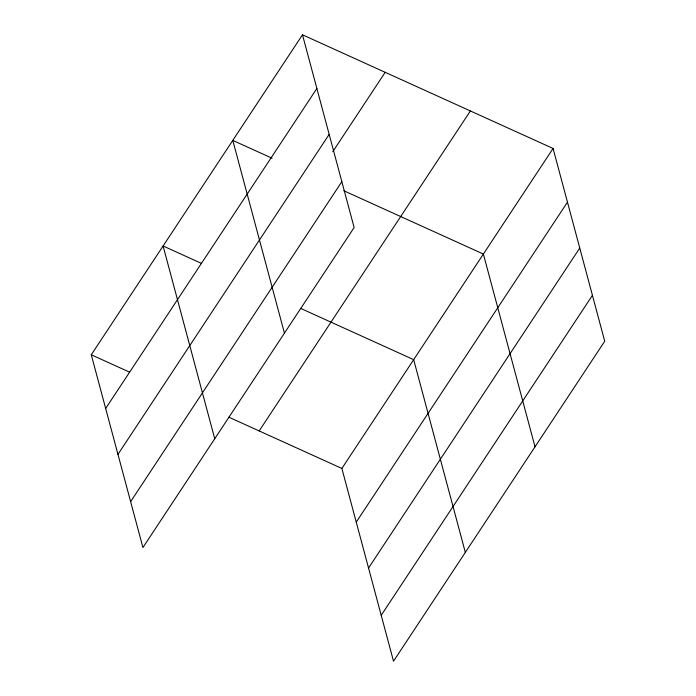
<?xml version="1.0" encoding="UTF-8"?>
<svg xmlns="http://www.w3.org/2000/svg" width="696" height="696" viewBox="0 0 696 696"><rect width="100%" height="100%" fill="white"/><g stroke="black" fill="none" stroke-linecap="round" stroke-linejoin="round"><path stroke-width="1.04" d="M302.49 34.8L354.134 227.557L142.924 547.534L91.272 354.777L302.49 34.8L553.076 148.465L604.728 341.223L393.51 661.2L341.866 468.443L553.076 148.465M105.662 408.474L316.871 88.496M117.963 454.358L329.173 134.38M332.758 151.728L385.184 72.314M130.631 501.642L341.84 181.665M259.173 430.937L470.383 110.96M356.256 522.139L567.466 202.162M368.549 568.032L579.759 248.054M381.217 615.308L592.427 295.33M272.162 158.253L232.786 140.392L284.438 333.149M343.885 190.782L483.381 254.057L535.024 446.815M201.483 263.401L163.09 245.984L214.733 438.741M300.62 308.371L413.676 359.658L465.328 552.407M91.272 354.777L129.674 372.195M228.81 417.165L341.866 468.443"/></g></svg>
